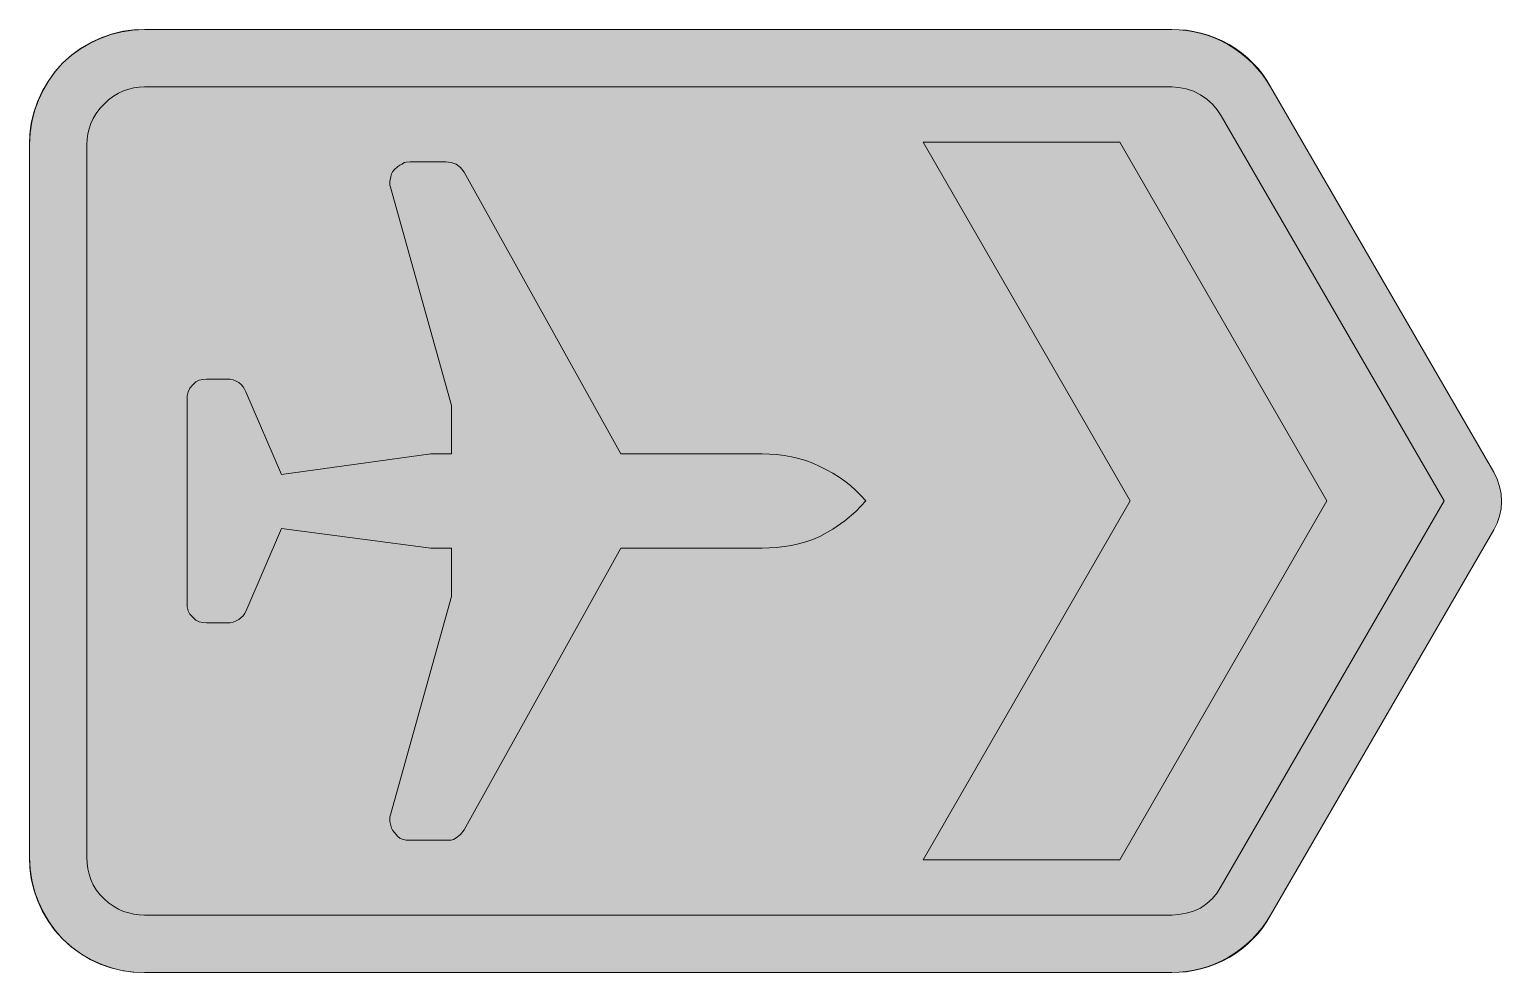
# Model space of a CAD drawing. Header units: metres. Extents: x 92 to 476, y 14 to 260.
import ezdxf

# ---------------------------------------------------------------- set-up
doc = ezdxf.new("R2010")
doc.units = ezdxf.units.M
for name, color, linetype, true_color in [('FILL_BLUE_0000FF', 7, 'Continuous', 0x0000ff), ('FILL_WHITE_FFFFFF', 7, 'Continuous', 0xffffff), ('STROKE_BLUE_0000FF', 7, 'Continuous', 0x0000ff)]:
    doc.layers.add(name, color=color, linetype=linetype, true_color=true_color)

msp = doc.modelspace()

# ---------------------------------------------------------------- hatches: boundary and pattern name
at = {"layer": 'FILL_BLUE_0000FF', "true_color": 0x0000ff}
h = msp.add_hatch(color=7, dxfattribs=at)
h.dxf.hatch_style = 1
h.paths.add_polyline_path([(392, 244.68), (393.9, 244.31), (395.8, 243.66), (397.65, 242.7), (399.34, 241.65), (400.8, 240.34), (402.04, 238.86), (403.05, 237.3), (461.25, 136.8), (403.05, 36.3), (402.04, 34.61), (400.8, 33.11), (399.34, 31.79), (397.65, 30.6), (395.8, 29.81), (393.9, 29.25), (392, 28.91), (390.15, 28.8), (122.25, 28.8), (120.89, 28.86), (119.51, 29.03), (118.14, 29.34), (116.78, 29.77), (115.44, 30.35), (114.15, 31.08), (112.91, 31.96), (111.75, 33), (110.61, 34.17), (109.65, 35.4), (108.88, 36.71), (108.26, 38.06), (107.8, 39.46), (107.49, 40.89), (107.31, 42.34), (107.25, 43.8), (107.25, 229.8), (107.31, 231.16), (107.49, 232.54), (107.8, 233.91), (108.26, 235.27), (108.88, 236.61), (109.65, 237.9), (110.61, 239.14), (111.75, 240.3), (112.91, 241.44), (114.15, 242.4), (115.44, 243.17), (116.78, 243.79), (118.14, 244.25), (119.51, 244.56), (120.89, 244.74), (122.25, 244.8), (390.15, 244.8), (392, 244.68)])
at = {"layer": 'FILL_WHITE_FFFFFF', "true_color": 0xffffff}
h = msp.add_hatch(color=7, dxfattribs=at)
h.dxf.hatch_style = 1
h.paths.add_polyline_path([(475.04, 142.46), (475.67, 140.56), (476.05, 138.63), (476.18, 136.69), (476.05, 134.76), (475.67, 132.87), (475.04, 131.04), (474.15, 129.3), (415.95, 28.8), (414.98, 27.14), (413.88, 25.55), (412.66, 24.02), (411.34, 22.57), (409.91, 21.21), (408.4, 19.94), (406.81, 18.77), (405.15, 17.7), (403.34, 16.76), (401.5, 15.95), (399.64, 15.28), (397.76, 14.74), (395.87, 14.32), (393.97, 14.03), (392.06, 13.86), (390.15, 13.8), (122.25, 13.8), (119.5, 13.92), (116.7, 14.29), (113.9, 14.94), (111.15, 15.9), (108.46, 17.14), (105.83, 18.64), (103.3, 20.41), (100.95, 22.5), (98.86, 24.81), (97.09, 27.26), (95.59, 29.88), (94.35, 32.7), (93.39, 35.45), (92.74, 38.25), (92.37, 41.05), (92.25, 43.8), (92.25, 229.8), (92.37, 232.55), (92.74, 235.35), (93.39, 238.15), (94.35, 240.9), (95.59, 243.59), (97.09, 246.22), (98.86, 248.75), (100.95, 251.1), (103.3, 253.19), (105.83, 254.96), (108.46, 256.46), (111.15, 257.7), (113.9, 258.66), (116.7, 259.31), (119.5, 259.68), (122.25, 259.8), (390.15, 259.8), (392.06, 259.74), (393.97, 259.57), (395.87, 259.28), (397.76, 258.86), (399.64, 258.32), (401.5, 257.65), (403.34, 256.84), (405.15, 255.9), (406.81, 254.83), (408.4, 253.66), (409.91, 252.39), (411.34, 251.02), (412.66, 249.58), (413.88, 248.05), (414.98, 246.46), (415.95, 244.8), (474.15, 144.3), (475.04, 142.46)])
h = msp.add_hatch(color=7, dxfattribs=at)
h.dxf.hatch_style = 1
h.paths.add_polyline_path([(325.35, 230.4), (376.65, 230.4), (430.65, 136.8), (376.65, 43.2), (325.35, 43.2), (379.35, 136.8), (325.35, 230.4)])
h = msp.add_hatch(color=7, dxfattribs=at)
h.dxf.hatch_style = 1
h.paths.add_polyline_path([(205.65, 51), (204.71, 49.84), (203.55, 48.9), (202.88, 48.55), (202.2, 48.37), (200.85, 48.3), (191.55, 48.3), (190.5, 48.34), (189.45, 48.6), (188.83, 48.88), (188.29, 49.27), (187.35, 50.4), (186.96, 50.9), (186.68, 51.45), (186.45, 52.5), (186.28, 53.17), (186.23, 53.81), (186.28, 54.4), (186.45, 54.9), (202.35, 111.9), (202.35, 124.5), (196.95, 124.5), (157.95, 129.6), (148.65, 108), (148.37, 107.38), (147.98, 106.84), (146.85, 105.9), (146.13, 105.51), (145.35, 105.22), (144.57, 105.06), (143.85, 105), (138.45, 105), (137.51, 105.07), (136.54, 105.3), (135.62, 105.76), (134.85, 106.5), (134.11, 107.27), (133.65, 108.19), (133.42, 109.16), (133.35, 110.1), (133.35, 163.2), (133.42, 164.27), (133.65, 165.26), (134.11, 166.2), (134.85, 167.1), (135.62, 167.84), (136.54, 168.3), (137.51, 168.53), (138.45, 168.6), (143.85, 168.6), (144.57, 168.54), (145.35, 168.37), (146.13, 168.09), (146.85, 167.7), (147.47, 167.2), (147.98, 166.61), (148.37, 165.97), (148.65, 165.3), (157.95, 143.7), (196.95, 149.1), (202.35, 149.1), (202.35, 161.7), (186.45, 218.7), (186.28, 219.2), (186.23, 219.75), (186.28, 220.3), (186.45, 220.8), (186.51, 221.47), (186.68, 222.11), (186.96, 222.7), (187.35, 223.2), (188.29, 224.06), (188.83, 224.42), (189.45, 224.7), (189.95, 225.05), (190.5, 225.22), (191.55, 225.3), (200.85, 225.3), (202.2, 225.11), (203.55, 224.7), (204.71, 223.76), (205.65, 222.6), (246.45, 149.1), (283.35, 149.1), (287.17, 148.92), (289.07, 148.69), (290.96, 148.35), (292.84, 147.9), (294.7, 147.33), (296.54, 146.63), (298.35, 145.8), (300.11, 144.97), (301.79, 144.06), (303.39, 143.06), (304.91, 141.97), (306.37, 140.81), (307.76, 139.56), (309.08, 138.22), (310.35, 136.8), (307.76, 134.04), (304.91, 131.59), (301.79, 129.42), (298.35, 127.5), (296.54, 126.77), (294.7, 126.15), (292.84, 125.63), (290.96, 125.21), (287.17, 124.67), (283.35, 124.5), (246.45, 124.5), (205.65, 51)])

# ---------------------------------------------------------------- linework, layer by layer
at = {"layer": 'FILL_BLUE_0000FF', "lineweight": 0, "true_color": 0x0000ff}
msp.add_lwpolyline([(392, 244.68), (393.9, 244.31), (395.8, 243.66), (397.65, 242.7), (399.34, 241.65), (400.8, 240.34), (402.04, 238.86), (403.05, 237.3), (461.25, 136.8), (403.05, 36.3), (402.04, 34.61), (400.8, 33.11), (399.34, 31.79), (397.65, 30.6), (395.8, 29.81), (393.9, 29.25), (392, 28.91), (390.15, 28.8), (122.25, 28.8), (120.89, 28.86), (119.51, 29.03), (118.14, 29.34), (116.78, 29.77), (115.44, 30.35), (114.15, 31.08), (112.91, 31.96), (111.75, 33), (110.61, 34.17), (109.65, 35.4), (108.88, 36.71), (108.26, 38.06), (107.8, 39.46), (107.49, 40.89), (107.31, 42.34), (107.25, 43.8), (107.25, 229.8), (107.31, 231.16), (107.49, 232.54), (107.8, 233.91), (108.26, 235.27), (108.88, 236.61), (109.65, 237.9), (110.61, 239.14), (111.75, 240.3), (112.91, 241.44), (114.15, 242.4), (115.44, 243.17), (116.78, 243.79), (118.14, 244.25), (119.51, 244.56), (120.89, 244.74), (122.25, 244.8), (390.15, 244.8)], close=True, dxfattribs=at)
at = {"layer": 'FILL_WHITE_FFFFFF', "lineweight": 0, "true_color": 0xffffff}
msp.add_lwpolyline([(475.04, 142.46), (475.67, 140.56), (476.05, 138.63), (476.18, 136.69), (476.05, 134.76), (475.67, 132.87), (475.04, 131.04), (474.15, 129.3), (415.95, 28.8), (414.98, 27.14), (413.88, 25.55), (412.66, 24.02), (411.34, 22.57), (409.91, 21.21), (408.4, 19.94), (406.81, 18.77), (405.15, 17.7), (403.34, 16.76), (401.5, 15.95), (399.64, 15.28), (397.76, 14.74), (395.87, 14.32), (393.97, 14.03), (392.06, 13.86), (390.15, 13.8), (122.25, 13.8), (119.5, 13.92), (116.7, 14.29), (113.9, 14.94), (111.15, 15.9), (108.46, 17.14), (105.83, 18.64), (103.3, 20.41), (100.95, 22.5), (98.86, 24.81), (97.09, 27.26), (95.59, 29.88), (94.35, 32.7), (93.39, 35.45), (92.74, 38.25), (92.37, 41.05), (92.25, 43.8), (92.25, 229.8), (92.37, 232.55), (92.74, 235.35), (93.39, 238.15), (94.35, 240.9), (95.59, 243.59), (97.09, 246.22), (98.86, 248.75), (100.95, 251.1), (103.3, 253.19), (105.83, 254.96), (108.46, 256.46), (111.15, 257.7), (113.9, 258.66), (116.7, 259.31), (119.5, 259.68), (122.25, 259.8), (390.15, 259.8), (392.06, 259.74), (393.97, 259.57), (395.87, 259.28), (397.76, 258.86), (399.64, 258.32), (401.5, 257.65), (403.34, 256.84), (405.15, 255.9), (406.81, 254.83), (408.4, 253.66), (409.91, 252.39), (411.34, 251.02), (412.66, 249.58), (413.88, 248.05), (414.98, 246.46), (415.95, 244.8), (474.15, 144.3)], close=True, dxfattribs=at)
at = {"layer": 'FILL_WHITE_FFFFFF', "lineweight": 0, "true_color": 0x0000ff}
for points in [[(325.35, 230.4), (376.65, 230.4), (430.65, 136.8), (376.65, 43.2), (325.35, 43.2), (379.35, 136.8)], [(205.65, 51), (204.71, 49.84), (203.55, 48.9), (202.88, 48.55), (202.2, 48.37), (200.85, 48.3), (191.55, 48.3), (190.5, 48.34), (189.45, 48.6), (188.83, 48.88), (188.29, 49.27), (187.35, 50.4), (186.96, 50.9), (186.68, 51.45), (186.45, 52.5), (186.28, 53.17), (186.23, 53.81), (186.28, 54.4), (186.45, 54.9), (202.35, 111.9), (202.35, 124.5), (196.95, 124.5), (157.95, 129.6), (148.65, 108), (148.37, 107.38), (147.98, 106.84), (146.85, 105.9), (146.13, 105.51), (145.35, 105.22), (144.57, 105.06), (143.85, 105), (138.45, 105), (137.51, 105.07), (136.54, 105.3), (135.62, 105.76), (134.85, 106.5), (134.11, 107.27), (133.65, 108.19), (133.42, 109.16), (133.35, 110.1), (133.35, 163.2), (133.42, 164.27), (133.65, 165.26), (134.11, 166.2), (134.85, 167.1), (135.62, 167.84), (136.54, 168.3), (137.51, 168.53), (138.45, 168.6), (143.85, 168.6), (144.57, 168.54), (145.35, 168.37), (146.13, 168.09), (146.85, 167.7), (147.47, 167.2), (147.98, 166.61), (148.37, 165.97), (148.65, 165.3), (157.95, 143.7), (196.95, 149.1), (202.35, 149.1), (202.35, 161.7), (186.45, 218.7), (186.28, 219.2), (186.23, 219.75), (186.28, 220.3), (186.45, 220.8), (186.51, 221.47), (186.68, 222.11), (186.96, 222.7), (187.35, 223.2), (188.29, 224.06), (188.83, 224.42), (189.45, 224.7), (189.95, 225.05), (190.5, 225.22), (191.55, 225.3), (200.85, 225.3), (202.2, 225.11), (203.55, 224.7), (204.71, 223.76), (205.65, 222.6), (246.45, 149.1), (283.35, 149.1), (287.17, 148.92), (289.07, 148.69), (290.96, 148.35), (292.84, 147.9), (294.7, 147.33), (296.54, 146.63), (298.35, 145.8), (300.11, 144.97), (301.79, 144.06), (303.39, 143.06), (304.91, 141.97), (306.37, 140.81), (307.76, 139.56), (309.08, 138.22), (310.35, 136.8), (307.76, 134.04), (304.91, 131.59), (301.79, 129.42), (298.35, 127.5), (296.54, 126.77), (294.7, 126.15), (292.84, 125.63), (290.96, 125.21), (287.17, 124.67), (283.35, 124.5), (246.45, 124.5)]]:
    msp.add_lwpolyline(points, close=True, dxfattribs=at)
at = {"layer": 'STROKE_BLUE_0000FF', "lineweight": 0, "true_color": 0x0000ff}
msp.add_lwpolyline([(474.15, 144.3), (415.95, 244.8), (414.89, 246.5), (413.72, 248.11), (412.46, 249.64), (411.12, 251.07), (409.69, 252.4), (408.18, 253.63), (406.61, 254.76), (404.96, 255.79), (403.26, 256.7), (401.5, 257.51), (399.7, 258.19), (397.85, 258.76), (395.97, 259.21), (394.05, 259.54), (392.11, 259.73), (390.15, 259.8), (122.25, 259.8), (119.24, 259.65), (116.31, 259.2), (113.45, 258.47), (110.7, 257.47), (108.06, 256.23), (105.54, 254.74), (103.17, 253.02), (100.95, 251.1), (99.03, 248.88), (97.31, 246.51), (95.82, 243.99), (94.58, 241.35), (93.58, 238.6), (92.85, 235.74), (92.4, 232.81), (92.25, 229.8), (92.25, 43.8), (92.4, 40.79), (92.85, 37.86), (93.58, 35), (94.58, 32.25), (95.82, 29.61), (97.31, 27.09), (99.03, 24.72), (100.95, 22.5), (103.17, 20.49), (105.54, 18.74), (108.06, 17.24), (110.7, 16.01), (113.45, 15.05), (116.31, 14.36), (119.24, 13.94), (122.25, 13.8), (390.15, 13.8), (392.11, 13.87), (394.05, 14.06), (395.97, 14.39), (397.85, 14.84), (399.7, 15.41), (401.5, 16.09), (403.26, 16.9), (404.96, 17.81), (406.61, 18.84), (408.18, 19.97), (409.69, 21.2), (411.12, 22.53), (412.46, 23.96), (413.72, 25.49), (414.89, 27.1), (415.95, 28.8), (474.15, 129.3), (475.04, 131.04), (475.67, 132.87), (476.05, 134.76), (476.18, 136.69), (476.05, 138.63), (475.67, 140.56), (475.04, 142.46), (474.15, 144.3)], dxfattribs=at)

doc.saveas('drawing.dxf')
